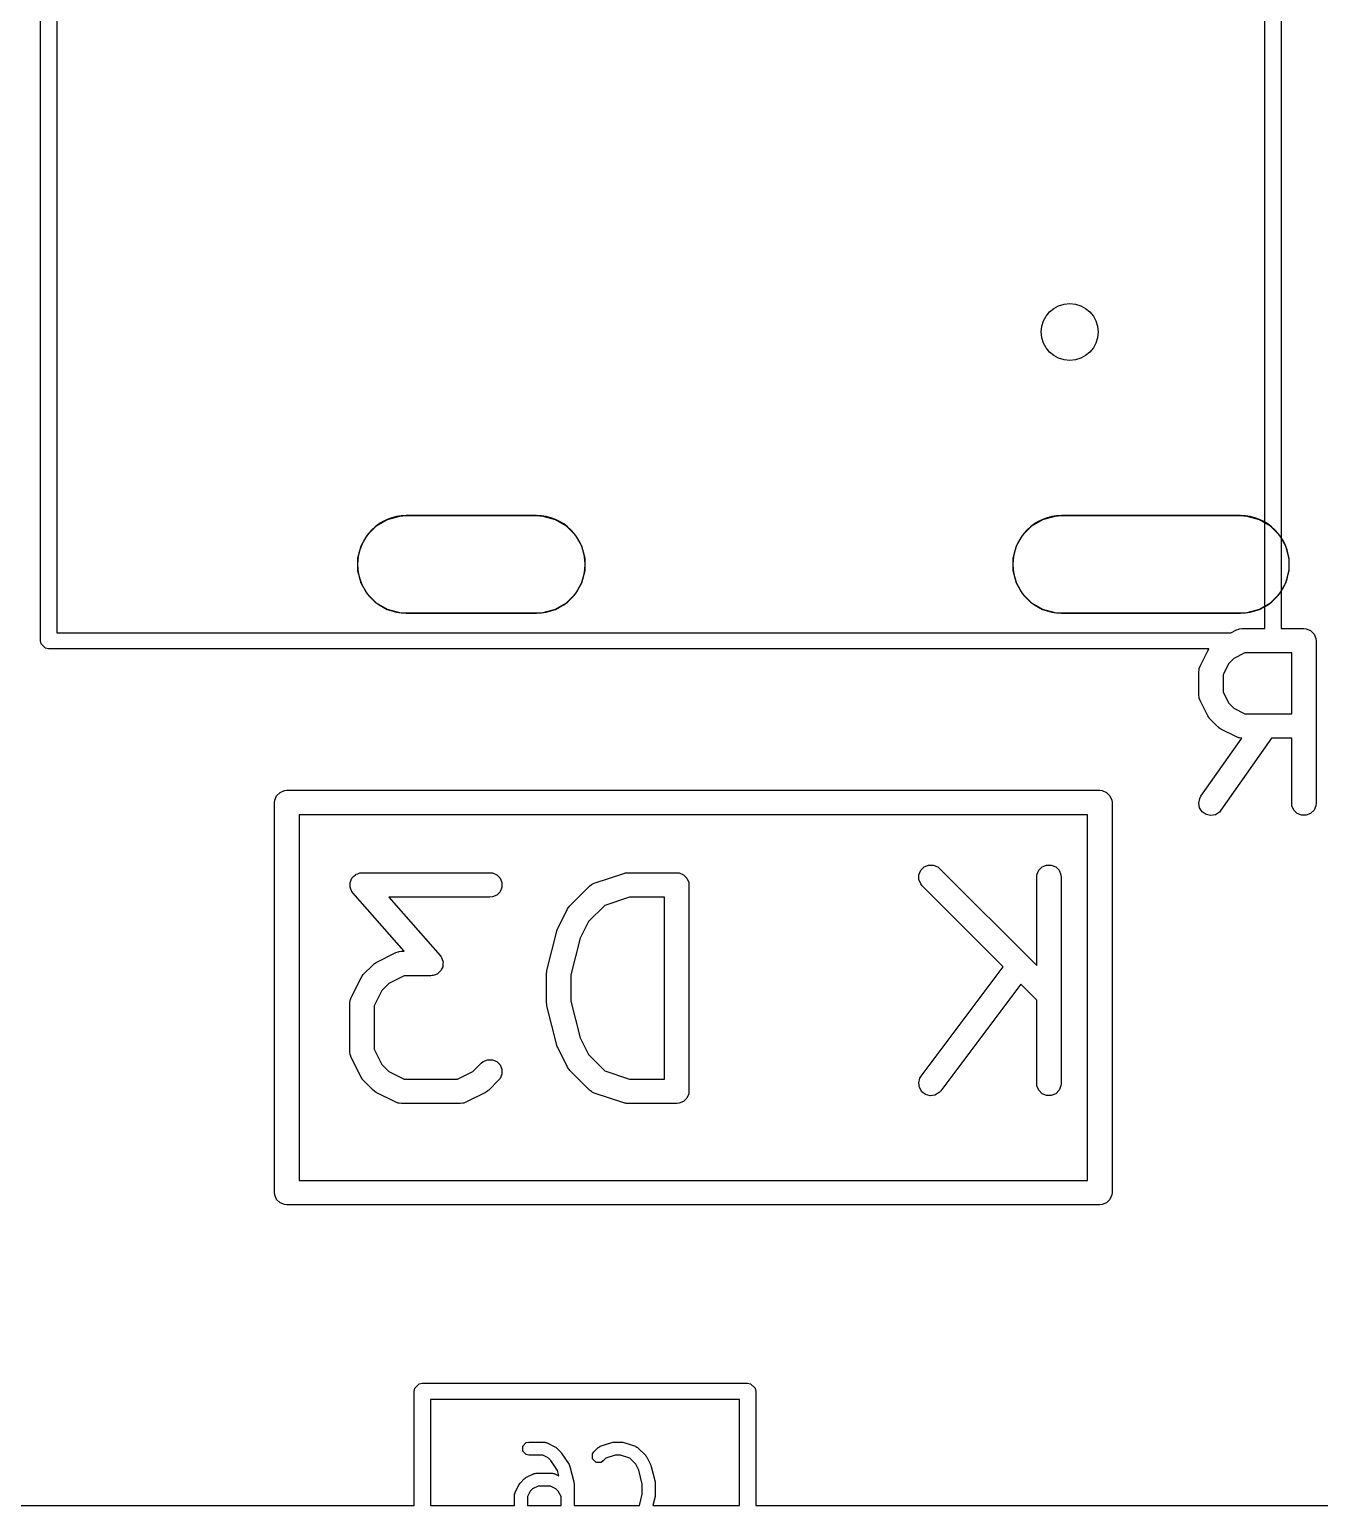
# Model space of a CAD drawing. Extents: x 4.21 to 7.42, y -5.27 to -2.46.
# Drawn here: x 4.8079 to 5.1202, y -3.863 to -3.5054 of the extents above; entities that cross this region are included whole.
import ezdxf

# ---------------------------------------------------------------- set-up
doc = ezdxf.new("R2010")
doc.units = 0
doc.header["$MEASUREMENT"] = 0
doc.layers.add('BLACK', color=7, linetype='CONTINUOUS')

msp = doc.modelspace()

# ---------------------------------------------------------------- linework, layer by layer
at = {"layer": 'BLACK', "linetype": 'CONTINUOUS'}
for p, q in [((5.10703, -3.65054), (5.10703, -3.27831)), ((4.81057, -3.6535), (4.81057, -3.28711)), ((4.81451, -3.28711), (4.81451, -3.65154)), ((5.11096, -3.33925), (5.11096, -3.65054)), ((4.89196, -3.62563), (4.89463, -3.62409)), ((4.89463, -3.62409), (4.89761, -3.62329)), ((4.89761, -3.62329), (4.89915, -3.62319)), ((4.89915, -3.62319), (4.93065, -3.62319)), ((4.93065, -3.62319), (4.89915, -3.62319)), ((4.93065, -3.62319), (4.93219, -3.62329)), ((4.93219, -3.62329), (4.93517, -3.62409)), ((4.93517, -3.62409), (4.93784, -3.62563)), ((5.05062, -3.62563), (5.0533, -3.62409)), ((5.0533, -3.62409), (5.05627, -3.62329)), ((5.05627, -3.62329), (5.05781, -3.62319)), ((5.05781, -3.62319), (5.10112, -3.62319)), ((5.10112, -3.62319), (5.05781, -3.62319)), ((5.10112, -3.62319), (5.10266, -3.62329)), ((5.10266, -3.62329), (5.10564, -3.62409)), ((5.10564, -3.62409), (5.10831, -3.62563)), ((4.88824, -3.63048), (4.88978, -3.62781)), ((4.88978, -3.62781), (4.89196, -3.62563)), ((4.93784, -3.62563), (4.94002, -3.62781)), ((4.94002, -3.62781), (4.94156, -3.63048)), ((5.0469, -3.63048), (5.04844, -3.62781)), ((5.04844, -3.62781), (5.05062, -3.62563)), ((5.10831, -3.62563), (5.11049, -3.62781)), ((5.11049, -3.62781), (5.11203, -3.63048)), ((4.88744, -3.63346), (4.88824, -3.63048)), ((4.94156, -3.63048), (4.94236, -3.63346)), ((5.0461, -3.63346), (5.0469, -3.63048)), ((5.11203, -3.63048), (5.11283, -3.63346)), ((4.88744, -3.63654), (4.88744, -3.63346)), ((4.94236, -3.63346), (4.94236, -3.63654)), ((5.0461, -3.63654), (5.0461, -3.63346)), ((5.11283, -3.63346), (5.11283, -3.63654)), ((4.88824, -3.63952), (4.88744, -3.63654)), ((4.88978, -3.64219), (4.88824, -3.63952)), ((4.94156, -3.63952), (4.94002, -3.64219)), ((4.94236, -3.63654), (4.94156, -3.63952)), ((5.0469, -3.63952), (5.0461, -3.63654)), ((5.04844, -3.64219), (5.0469, -3.63952)), ((5.11203, -3.63952), (5.11049, -3.64219)), ((5.11283, -3.63654), (5.11203, -3.63952)), ((4.89196, -3.64437), (4.88978, -3.64219)), ((4.94002, -3.64219), (4.93784, -3.64437)), ((5.05062, -3.64437), (5.04844, -3.64219)), ((5.11049, -3.64219), (5.10831, -3.64437)), ((4.89463, -3.64591), (4.89196, -3.64437)), ((4.89761, -3.64671), (4.89463, -3.64591)), ((4.89915, -3.64681), (4.89761, -3.64671)), ((4.93219, -3.64671), (4.93065, -3.64681)), ((4.93517, -3.64591), (4.93219, -3.64671)), ((4.93784, -3.64437), (4.93517, -3.64591)), ((5.0533, -3.64591), (5.05062, -3.64437)), ((5.05627, -3.64671), (5.0533, -3.64591)), ((5.05781, -3.64681), (5.05627, -3.64671)), ((5.10266, -3.64671), (5.10112, -3.64681)), ((5.10564, -3.64591), (5.10266, -3.64671)), ((5.10831, -3.64437), (5.10564, -3.64591)), ((4.93065, -3.64681), (4.89915, -3.64681)), ((4.89915, -3.64681), (4.93065, -3.64681)), ((5.10112, -3.64681), (5.05781, -3.64681)), ((5.05781, -3.64681), (5.10112, -3.64681)), ((4.81072, -3.65426), (4.81057, -3.6535)), ((4.81451, -3.65154), (5.09879, -3.65154)), ((5.09879, -3.65154), (5.10015, -3.65086)), ((5.10015, -3.65086), (5.10069, -3.65065)), ((5.10069, -3.65065), (5.1008, -3.65064)), ((5.1008, -3.65064), (5.1009, -3.6506)), ((5.1009, -3.6506), (5.10147, -3.65054)), ((5.10147, -3.65054), (5.10703, -3.65054)), ((5.11096, -3.65054), (5.11647, -3.65054)), ((5.11647, -3.65054), (5.11705, -3.6506)), ((5.11705, -3.6506), (5.11811, -3.65104)), ((5.11811, -3.65104), (5.11892, -3.65186)), ((5.11892, -3.65186), (5.11937, -3.65292)), ((5.11937, -3.65292), (5.11942, -3.6535)), ((5.11942, -3.6535), (5.11942, -3.69287)), ((4.81179, -3.65532), (4.81072, -3.65426)), ((4.81254, -3.65547), (4.81179, -3.65532)), ((5.09349, -3.65547), (4.81254, -3.65547)), ((5.09133, -3.65968), (5.09321, -3.65593)), ((5.09321, -3.65593), (5.09336, -3.65568)), ((5.09336, -3.65568), (5.09339, -3.65561)), ((5.09339, -3.65561), (5.09346, -3.65552)), ((5.09346, -3.65552), (5.09349, -3.65547)), ((5.10217, -3.65645), (5.09947, -3.6578)), ((5.11352, -3.65645), (5.10217, -3.65645)), ((5.11352, -3.67117), (5.11352, -3.65645)), ((5.09102, -3.661), (5.09108, -3.66042)), ((5.09102, -3.66662), (5.09102, -3.661)), ((5.09108, -3.66042), (5.09112, -3.66032)), ((5.09112, -3.66022), (5.09133, -3.65968)), ((5.09112, -3.66032), (5.09112, -3.66022)), ((5.09827, -3.659), (5.09693, -3.66169)), ((5.09947, -3.6578), (5.09827, -3.659)), ((5.09693, -3.66169), (5.09693, -3.66592)), ((5.09108, -3.6672), (5.09102, -3.66662)), ((5.09112, -3.66729), (5.09108, -3.6672)), ((5.09112, -3.6674), (5.09112, -3.66729)), ((5.09133, -3.66794), (5.09112, -3.6674)), ((5.09321, -3.67169), (5.09133, -3.66794)), ((5.09693, -3.66592), (5.09827, -3.66862)), ((5.09336, -3.67194), (5.09321, -3.67169)), ((5.09827, -3.66862), (5.09947, -3.66982)), ((5.09947, -3.66982), (5.10217, -3.67117)), ((5.10217, -3.67117), (5.11352, -3.67117)), ((5.09339, -3.67201), (5.09336, -3.67194)), ((5.09346, -3.67209), (5.09339, -3.67201)), ((5.09351, -3.67218), (5.09346, -3.67209)), ((5.09357, -3.67223), (5.09351, -3.67218)), ((5.09376, -3.67246), (5.09357, -3.67223)), ((5.09563, -3.67433), (5.09376, -3.67246)), ((5.09586, -3.67452), (5.09563, -3.67433)), ((5.09591, -3.67458), (5.09586, -3.67452)), ((5.096, -3.67463), (5.09591, -3.67458)), ((5.09608, -3.6747), (5.096, -3.67463)), ((5.09615, -3.67473), (5.09608, -3.6747)), ((5.0964, -3.67489), (5.09615, -3.67473)), ((5.10015, -3.67676), (5.0964, -3.67489)), ((5.09155, -3.69117), (5.10143, -3.67707)), ((5.10863, -3.67707), (5.09639, -3.69456)), ((5.10069, -3.67697), (5.10015, -3.67676)), ((5.1008, -3.67697), (5.10069, -3.67697)), ((5.1009, -3.67702), (5.1008, -3.67697)), ((5.10143, -3.67707), (5.1009, -3.67702)), ((5.11352, -3.67707), (5.10863, -3.67707)), ((5.11352, -3.69287), (5.11352, -3.67707)), ((4.86726, -3.69268), (4.86732, -3.6921)), ((4.86726, -3.78717), (4.86726, -3.69268)), ((4.86732, -3.6921), (4.86776, -3.69104)), ((4.86776, -3.69104), (4.86858, -3.69022)), ((4.86858, -3.69022), (4.86964, -3.68978)), ((4.86964, -3.68978), (4.87022, -3.68972)), ((4.87022, -3.68972), (5.06707, -3.68972)), ((5.06707, -3.68972), (5.06764, -3.68978)), ((5.06764, -3.68978), (5.06871, -3.69022)), ((5.06871, -3.69022), (5.06952, -3.69104)), ((5.06952, -3.69104), (5.06996, -3.6921)), ((5.06996, -3.6921), (5.07002, -3.69268)), ((5.07002, -3.69268), (5.07002, -3.78717)), ((5.09102, -3.6928), (5.09127, -3.69168)), ((5.09122, -3.69394), (5.09102, -3.6928)), ((5.09127, -3.69168), (5.09155, -3.69117)), ((5.11357, -3.69344), (5.11352, -3.69287)), ((5.11942, -3.69287), (5.11937, -3.69344)), ((4.87317, -3.69563), (4.87317, -3.78421)), ((5.06411, -3.69563), (4.87317, -3.69563)), ((5.06411, -3.78421), (5.06411, -3.69563)), ((5.09184, -3.69491), (5.09122, -3.69394)), ((5.09278, -3.69557), (5.09184, -3.69491)), ((5.09391, -3.69582), (5.09278, -3.69557)), ((5.09504, -3.69562), (5.09391, -3.69582)), ((5.09601, -3.695), (5.09504, -3.69562)), ((5.09639, -3.69456), (5.09601, -3.695)), ((5.11401, -3.69451), (5.11357, -3.69344)), ((5.11483, -3.69532), (5.11401, -3.69451)), ((5.11589, -3.69576), (5.11483, -3.69532)), ((5.11705, -3.69576), (5.11589, -3.69576)), ((5.11811, -3.69532), (5.11705, -3.69576)), ((5.11892, -3.69451), (5.11811, -3.69532)), ((5.11937, -3.69344), (5.11892, -3.69451)), ((4.88581, -3.71143), (4.886, -3.71099)), ((4.886, -3.71099), (4.88607, -3.71092)), ((4.88607, -3.71092), (4.88611, -3.71083)), ((4.88611, -3.71083), (4.88647, -3.71051)), ((4.88647, -3.71051), (4.88681, -3.71017)), ((4.88681, -3.71017), (4.8869, -3.71013)), ((4.8869, -3.71013), (4.88698, -3.71007)), ((4.88698, -3.71007), (4.88743, -3.70991)), ((4.88743, -3.70991), (4.88787, -3.70973)), ((4.88787, -3.70973), (4.88801, -3.70972)), ((4.88801, -3.70972), (4.88807, -3.7097)), ((4.88807, -3.7097), (4.88815, -3.7097)), ((4.88815, -3.7097), (4.88845, -3.70967)), ((4.88845, -3.70967), (4.9194, -3.70967)), ((4.9194, -3.70967), (4.91998, -3.70973)), ((4.91998, -3.70973), (4.92104, -3.71017)), ((4.92104, -3.71017), (4.92186, -3.71099)), ((4.92186, -3.71099), (4.9223, -3.71205)), ((4.94466, -3.71221), (4.9518, -3.70983)), ((4.9518, -3.70983), (4.95209, -3.70976)), ((4.95209, -3.70976), (4.95216, -3.70973)), ((4.95216, -3.70973), (4.95226, -3.70972)), ((4.95226, -3.70972), (4.95237, -3.7097)), ((4.95237, -3.7097), (4.95244, -3.7097)), ((4.95244, -3.7097), (4.95274, -3.70967)), ((4.95274, -3.70967), (4.96464, -3.70967)), ((4.96464, -3.70967), (4.96522, -3.70973)), ((4.96522, -3.70973), (4.96628, -3.71017)), ((4.96628, -3.71017), (4.9671, -3.71099)), ((4.9671, -3.71099), (4.96754, -3.71205)), ((5.02327, -3.71017), (5.02371, -3.7091)), ((5.02327, -3.71132), (5.02327, -3.71017)), ((5.02371, -3.7091), (5.02453, -3.70829)), ((5.02453, -3.70829), (5.02559, -3.70785)), ((5.02559, -3.70785), (5.02674, -3.70785)), ((5.02674, -3.70785), (5.02781, -3.70829)), ((5.02781, -3.70829), (5.02825, -3.70866)), ((5.02825, -3.70866), (5.05178, -3.73219)), ((5.05178, -3.71075), (5.05184, -3.71017)), ((5.05178, -3.73219), (5.05178, -3.71075)), ((5.05184, -3.71017), (5.05228, -3.7091)), ((5.05228, -3.7091), (5.0531, -3.70829)), ((5.0531, -3.70829), (5.05416, -3.70785)), ((5.05416, -3.70785), (5.05531, -3.70785)), ((5.05531, -3.70785), (5.05638, -3.70829)), ((5.05638, -3.70829), (5.05719, -3.7091)), ((5.05719, -3.7091), (5.05763, -3.71017)), ((5.05763, -3.71017), (5.05769, -3.71075)), ((5.05769, -3.71075), (5.05769, -3.76075)), ((4.88552, -3.71301), (4.88555, -3.71253)), ((4.88555, -3.7131), (4.88552, -3.71301)), ((4.88555, -3.71205), (4.88559, -3.71196)), ((4.88555, -3.71253), (4.88555, -3.71205)), ((4.88555, -3.7132), (4.88555, -3.7131)), ((4.88574, -3.71365), (4.88555, -3.7132)), ((4.88559, -3.71196), (4.8856, -3.71186)), ((4.8856, -3.71186), (4.88581, -3.71143)), ((4.88589, -3.7141), (4.88574, -3.71365)), ((4.88597, -3.71422), (4.88589, -3.7141)), ((4.886, -3.71427), (4.88597, -3.71422)), ((4.88605, -3.71432), (4.886, -3.71427)), ((4.88623, -3.71457), (4.88605, -3.71432)), ((4.89861, -3.72872), (4.88623, -3.71457)), ((4.92186, -3.71427), (4.92104, -3.71508)), ((4.9223, -3.7132), (4.92186, -3.71427)), ((4.9223, -3.71205), (4.9223, -3.7132)), ((4.93874, -3.71768), (4.94351, -3.71292)), ((4.94351, -3.71292), (4.94395, -3.71255)), ((4.94395, -3.71255), (4.94405, -3.71251)), ((4.94405, -3.71251), (4.94413, -3.71244)), ((4.94413, -3.71244), (4.94466, -3.71221)), ((4.96754, -3.71205), (4.96759, -3.71263)), ((4.96759, -3.71263), (4.96759, -3.76263)), ((5.02371, -3.71239), (5.02327, -3.71132)), ((5.02408, -3.71283), (5.02371, -3.71239)), ((5.0437, -3.73245), (5.02408, -3.71283)), ((4.9194, -3.71558), (4.89496, -3.71558)), ((4.89496, -3.71558), (4.90734, -3.72973)), ((4.91998, -3.71552), (4.9194, -3.71558)), ((4.92104, -3.71508), (4.91998, -3.71552)), ((4.93819, -3.71845), (4.93835, -3.7182)), ((4.93835, -3.7182), (4.93838, -3.71813)), ((4.93838, -3.71813), (4.93844, -3.71805)), ((4.93844, -3.71805), (4.9385, -3.71796)), ((4.9385, -3.71796), (4.93856, -3.71791)), ((4.93856, -3.71791), (4.93874, -3.71768)), ((4.94719, -3.71759), (4.94326, -3.72152)), ((4.95322, -3.71558), (4.94719, -3.71759)), ((4.96169, -3.71558), (4.95322, -3.71558)), ((4.96169, -3.75967), (4.96169, -3.71558)), ((4.93581, -3.72321), (4.93819, -3.71845)), ((4.94326, -3.72152), (4.94124, -3.72556)), ((4.9332, -3.73334), (4.93559, -3.72382)), ((4.93559, -3.72382), (4.9356, -3.72377)), ((4.9356, -3.72375), (4.93569, -3.72351)), ((4.9356, -3.72377), (4.9356, -3.72375)), ((4.93569, -3.72351), (4.93578, -3.72327)), ((4.93578, -3.72327), (4.93579, -3.72325)), ((4.93579, -3.72325), (4.93581, -3.72321)), ((4.89665, -3.72903), (4.89719, -3.72883)), ((4.89719, -3.72883), (4.8973, -3.72882)), ((4.8973, -3.72882), (4.8974, -3.72878)), ((4.8974, -3.72878), (4.89797, -3.72872)), ((4.89797, -3.72872), (4.89861, -3.72872)), ((4.94124, -3.72556), (4.93902, -3.73442)), ((4.88874, -3.73435), (4.89112, -3.73197)), ((4.89112, -3.73197), (4.89135, -3.73178)), ((4.89135, -3.73178), (4.8914, -3.73172)), ((4.8914, -3.73172), (4.89149, -3.73167)), ((4.89149, -3.73167), (4.89157, -3.7316)), ((4.89157, -3.7316), (4.89164, -3.73157)), ((4.89164, -3.73157), (4.89189, -3.73141)), ((4.89189, -3.73141), (4.89665, -3.72903)), ((4.90734, -3.72973), (4.90752, -3.72998)), ((4.90752, -3.72998), (4.90757, -3.73003)), ((4.90757, -3.73003), (4.90759, -3.73009)), ((4.90759, -3.73009), (4.90768, -3.7302)), ((4.90768, -3.7302), (4.90783, -3.73066)), ((4.90797, -3.73244), (4.90776, -3.73287)), ((4.90783, -3.73066), (4.90801, -3.7311)), ((4.90798, -3.73234), (4.90797, -3.73244)), ((4.90801, -3.73225), (4.90798, -3.73234)), ((4.90801, -3.7311), (4.90801, -3.7312)), ((4.90801, -3.7312), (4.90805, -3.73129)), ((4.90805, -3.73129), (4.90801, -3.73177)), ((4.90801, -3.73177), (4.90801, -3.73225)), ((5.0238, -3.75897), (5.0437, -3.73245)), ((4.88581, -3.73988), (4.88819, -3.73512)), ((4.88819, -3.73512), (4.88835, -3.73487)), ((4.88835, -3.73487), (4.88838, -3.7348)), ((4.88838, -3.7348), (4.88844, -3.73471)), ((4.88844, -3.73471), (4.8885, -3.73463)), ((4.8885, -3.73463), (4.88856, -3.73458)), ((4.88856, -3.73458), (4.88874, -3.73435)), ((4.89867, -3.73463), (4.89496, -3.73648)), ((4.90512, -3.73463), (4.89867, -3.73463)), ((4.90542, -3.7346), (4.90512, -3.73463)), ((4.9055, -3.7346), (4.90542, -3.7346)), ((4.90555, -3.73458), (4.9055, -3.7346)), ((4.90569, -3.73457), (4.90555, -3.73458)), ((4.90614, -3.73439), (4.90569, -3.73457)), ((4.90659, -3.73423), (4.90614, -3.73439)), ((4.90667, -3.73417), (4.90659, -3.73423)), ((4.90676, -3.73413), (4.90667, -3.73417)), ((4.9071, -3.73379), (4.90676, -3.73413)), ((4.90746, -3.73347), (4.9071, -3.73379)), ((4.9075, -3.73339), (4.90746, -3.73347)), ((4.90757, -3.73332), (4.9075, -3.73339)), ((4.90776, -3.73287), (4.90757, -3.73332)), ((4.93312, -3.73391), (4.93315, -3.7337)), ((4.93313, -3.73395), (4.93312, -3.73391)), ((4.93312, -3.73406), (4.93313, -3.73395)), ((4.93312, -3.7412), (4.93312, -3.73406)), ((4.93315, -3.7337), (4.93317, -3.73348)), ((4.93317, -3.73348), (4.93319, -3.73344)), ((4.93319, -3.73344), (4.9332, -3.73334)), ((4.93902, -3.73442), (4.93902, -3.74083)), ((4.89326, -3.73819), (4.8914, -3.7419)), ((4.89496, -3.73648), (4.89326, -3.73819)), ((5.04791, -3.73667), (5.02853, -3.76252)), ((5.05178, -3.74054), (5.04791, -3.73667)), ((4.8855, -3.7412), (4.88555, -3.74062)), ((4.8855, -3.7531), (4.8855, -3.7412)), ((4.88555, -3.74062), (4.88559, -3.74052)), ((4.88559, -3.74052), (4.8856, -3.74042)), ((4.8856, -3.74042), (4.88581, -3.73988)), ((4.8914, -3.7419), (4.8914, -3.75241)), ((4.93313, -3.7413), (4.93312, -3.7412)), ((4.93312, -3.74134), (4.93313, -3.7413)), ((4.93315, -3.74156), (4.93312, -3.74134)), ((4.93317, -3.74177), (4.93315, -3.74156)), ((4.93319, -3.74181), (4.93317, -3.74177)), ((4.9332, -3.74191), (4.93319, -3.74181)), ((4.93559, -3.75144), (4.9332, -3.74191)), ((4.93902, -3.74083), (4.94124, -3.74969)), ((5.05178, -3.76075), (5.05178, -3.74054)), ((4.94124, -3.74969), (4.94326, -3.75373)), ((4.88555, -3.75368), (4.8855, -3.7531)), ((4.88559, -3.75378), (4.88555, -3.75368)), ((4.8856, -3.75388), (4.88559, -3.75378)), ((4.88581, -3.75442), (4.8856, -3.75388)), ((4.8914, -3.75241), (4.89326, -3.75612)), ((4.9356, -3.75148), (4.93559, -3.75144)), ((4.9356, -3.7515), (4.9356, -3.75148)), ((4.93569, -3.75174), (4.9356, -3.7515)), ((4.93578, -3.75198), (4.93569, -3.75174)), ((4.93579, -3.752), (4.93578, -3.75198)), ((4.93581, -3.75204), (4.93579, -3.752)), ((4.93819, -3.7568), (4.93581, -3.75204)), ((4.94326, -3.75373), (4.94719, -3.75767)), ((4.88819, -3.75919), (4.88581, -3.75442)), ((4.89326, -3.75612), (4.89496, -3.75782)), ((4.91527, -3.75782), (4.91731, -3.75578)), ((4.91731, -3.75578), (4.91776, -3.75541)), ((4.91776, -3.75541), (4.91883, -3.75497)), ((4.91883, -3.75497), (4.91998, -3.75497)), ((4.91998, -3.75497), (4.92104, -3.75541)), ((4.92104, -3.75541), (4.92186, -3.75622)), ((4.92186, -3.75622), (4.9223, -3.75729)), ((4.9223, -3.75729), (4.9223, -3.75844)), ((4.93835, -3.75705), (4.93819, -3.7568)), ((4.93838, -3.75712), (4.93835, -3.75705)), ((4.93844, -3.75721), (4.93838, -3.75712)), ((4.9385, -3.75729), (4.93844, -3.75721)), ((4.93856, -3.75735), (4.9385, -3.75729)), ((4.93874, -3.75757), (4.93856, -3.75735)), ((4.88835, -3.75943), (4.88819, -3.75919)), ((4.88838, -3.75951), (4.88835, -3.75943)), ((4.88844, -3.75959), (4.88838, -3.75951)), ((4.8885, -3.75968), (4.88844, -3.75959)), ((4.88856, -3.75973), (4.8885, -3.75968)), ((4.88874, -3.75995), (4.88856, -3.75973)), ((4.89112, -3.76233), (4.88874, -3.75995)), ((4.89496, -3.75782), (4.89867, -3.75967)), ((4.89867, -3.75967), (4.91156, -3.75967)), ((4.91156, -3.75967), (4.91527, -3.75782)), ((4.92149, -3.75995), (4.91911, -3.76233)), ((4.92186, -3.75951), (4.92149, -3.75995)), ((4.9223, -3.75844), (4.92186, -3.75951)), ((4.94351, -3.76233), (4.93874, -3.75757)), ((4.94719, -3.75767), (4.95322, -3.75967)), ((4.95322, -3.75967), (4.96169, -3.75967)), ((5.02322, -3.76058), (5.0235, -3.75947)), ((5.02338, -3.76172), (5.02322, -3.76058)), ((5.0235, -3.75947), (5.0238, -3.75897)), ((5.05184, -3.76132), (5.05178, -3.76075)), ((5.05769, -3.76075), (5.05763, -3.76132)), ((4.89135, -3.76252), (4.89112, -3.76233)), ((4.8914, -3.76258), (4.89135, -3.76252)), ((4.89149, -3.76263), (4.8914, -3.76258)), ((4.89157, -3.7627), (4.89149, -3.76263)), ((4.89164, -3.76273), (4.89157, -3.7627)), ((4.89189, -3.76289), (4.89164, -3.76273)), ((4.89665, -3.76527), (4.89189, -3.76289)), ((4.91834, -3.76289), (4.91358, -3.76527)), ((4.91859, -3.76273), (4.91834, -3.76289)), ((4.91866, -3.7627), (4.91859, -3.76273)), ((4.91874, -3.76263), (4.91866, -3.7627)), ((4.91883, -3.76258), (4.91874, -3.76263)), ((4.91888, -3.76252), (4.91883, -3.76258)), ((4.91911, -3.76233), (4.91888, -3.76252)), ((4.94395, -3.7627), (4.94351, -3.76233)), ((4.94405, -3.76274), (4.94395, -3.7627)), ((4.94413, -3.76281), (4.94405, -3.76274)), ((4.94466, -3.76305), (4.94413, -3.76281)), ((4.9518, -3.76543), (4.94466, -3.76305)), ((4.9671, -3.76427), (4.96628, -3.76508)), ((4.96754, -3.7632), (4.9671, -3.76427)), ((4.96759, -3.76263), (4.96754, -3.7632)), ((5.02397, -3.76272), (5.02338, -3.76172)), ((5.02489, -3.76341), (5.02397, -3.76272)), ((5.026, -3.76369), (5.02489, -3.76341)), ((5.02715, -3.76353), (5.026, -3.76369)), ((5.02814, -3.76294), (5.02715, -3.76353)), ((5.02853, -3.76252), (5.02814, -3.76294)), ((5.05228, -3.76239), (5.05184, -3.76132)), ((5.0531, -3.7632), (5.05228, -3.76239)), ((5.05416, -3.76364), (5.0531, -3.7632)), ((5.05531, -3.76364), (5.05416, -3.76364)), ((5.05638, -3.7632), (5.05531, -3.76364)), ((5.05719, -3.76239), (5.05638, -3.7632)), ((5.05763, -3.76132), (5.05719, -3.76239)), ((4.89719, -3.76547), (4.89665, -3.76527)), ((4.8973, -3.76548), (4.89719, -3.76547)), ((4.8974, -3.76552), (4.8973, -3.76548)), ((4.89797, -3.76558), (4.8974, -3.76552)), ((4.91226, -3.76558), (4.89797, -3.76558)), ((4.91284, -3.76552), (4.91226, -3.76558)), ((4.91293, -3.76548), (4.91284, -3.76552)), ((4.91304, -3.76547), (4.91293, -3.76548)), ((4.91358, -3.76527), (4.91304, -3.76547)), ((4.95209, -3.76549), (4.9518, -3.76543)), ((4.95216, -3.76552), (4.95209, -3.76549)), ((4.95226, -3.76553), (4.95216, -3.76552)), ((4.95237, -3.76556), (4.95226, -3.76553)), ((4.95244, -3.76555), (4.95237, -3.76556)), ((4.95274, -3.76558), (4.95244, -3.76555)), ((4.96464, -3.76558), (4.95274, -3.76558)), ((4.96522, -3.76552), (4.96464, -3.76558)), ((4.96628, -3.76508), (4.96522, -3.76552)), ((4.87317, -3.78421), (5.06411, -3.78421)), ((4.86732, -3.78774), (4.86726, -3.78717)), ((4.86776, -3.78881), (4.86732, -3.78774)), ((4.86858, -3.78962), (4.86776, -3.78881)), ((4.86964, -3.79006), (4.86858, -3.78962)), ((5.06871, -3.78962), (5.06764, -3.79006)), ((5.06952, -3.78881), (5.06871, -3.78962)), ((5.06996, -3.78774), (5.06952, -3.78881)), ((5.07002, -3.78717), (5.06996, -3.78774)), ((4.87022, -3.79012), (4.86964, -3.79006)), ((5.06707, -3.79012), (4.87022, -3.79012)), ((5.06764, -3.79006), (5.06707, -3.79012)), ((4.90106, -3.83531), (4.90121, -3.83456)), ((4.90106, -3.86295), (4.90106, -3.83531)), ((4.90121, -3.83456), (4.90228, -3.8335)), ((4.90228, -3.8335), (4.90303, -3.83335)), ((4.90303, -3.83335), (4.98177, -3.83335)), ((4.98177, -3.83335), (4.98252, -3.8335)), ((4.98252, -3.8335), (4.98359, -3.83456)), ((4.98359, -3.83456), (4.98374, -3.83531)), ((4.98374, -3.83531), (4.98374, -3.86295)), ((4.905, -3.83728), (4.905, -3.86295)), ((4.9798, -3.83728), (4.905, -3.83728)), ((4.9798, -3.86295), (4.9798, -3.83728)), ((4.92735, -3.84858), (4.92821, -3.84772)), ((4.92735, -3.84978), (4.92735, -3.84858)), ((4.92821, -3.85063), (4.92735, -3.84978)), ((4.92821, -3.84772), (4.92881, -3.8476)), ((4.92881, -3.8476), (4.93256, -3.8476)), ((4.93256, -3.8476), (4.93264, -3.84762)), ((4.93264, -3.84762), (4.93267, -3.84761)), ((4.93267, -3.84761), (4.93291, -3.84767)), ((4.93291, -3.84767), (4.93316, -3.84772)), ((4.93316, -3.84772), (4.93319, -3.84775)), ((4.93319, -3.84775), (4.93326, -3.84777)), ((4.93326, -3.84777), (4.93514, -3.84871)), ((4.93514, -3.84871), (4.93534, -3.84886)), ((4.93534, -3.84886), (4.93555, -3.849)), ((4.93555, -3.849), (4.93648, -3.84994)), ((4.93648, -3.84994), (4.93657, -3.85007)), ((4.93657, -3.85007), (4.93668, -3.85018)), ((4.93668, -3.85018), (4.93856, -3.85299)), ((4.94423, -3.85045), (4.94457, -3.84994)), ((4.94423, -3.85166), (4.94423, -3.85045)), ((4.94457, -3.84994), (4.94551, -3.849)), ((4.94551, -3.849), (4.94557, -3.84896)), ((4.94557, -3.84896), (4.94559, -3.84893)), ((4.94559, -3.84893), (4.94581, -3.8488)), ((4.94581, -3.8488), (4.94602, -3.84866)), ((4.94602, -3.84866), (4.94605, -3.84866)), ((4.94605, -3.84866), (4.94612, -3.84862)), ((4.94612, -3.84862), (4.94893, -3.84769)), ((4.94893, -3.84769), (4.94918, -3.84765)), ((4.94918, -3.84765), (4.94943, -3.8476)), ((4.94943, -3.8476), (4.95131, -3.8476)), ((4.95131, -3.8476), (4.95155, -3.84765)), ((4.95155, -3.84765), (4.9518, -3.84769)), ((4.9518, -3.84769), (4.95462, -3.84862)), ((4.95462, -3.84862), (4.95469, -3.84866)), ((4.95469, -3.84866), (4.95472, -3.84866)), ((4.95472, -3.84866), (4.95493, -3.8488)), ((4.95493, -3.8488), (4.95515, -3.84893)), ((4.95515, -3.84893), (4.95517, -3.84896)), ((4.95517, -3.84896), (4.95523, -3.849)), ((4.95523, -3.849), (4.95711, -3.85088)), ((4.92881, -3.85075), (4.92821, -3.85063)), ((4.93219, -3.85075), (4.92881, -3.85075)), ((4.9335, -3.85141), (4.93219, -3.85075)), ((4.93415, -3.85206), (4.9335, -3.85141)), ((4.93578, -3.85451), (4.93415, -3.85206)), ((4.93856, -3.85299), (4.93866, -3.85324)), ((4.93866, -3.85324), (4.93877, -3.85348)), ((4.93877, -3.85348), (4.93971, -3.85723)), ((4.94508, -3.85251), (4.94423, -3.85166)), ((4.94629, -3.85251), (4.94508, -3.85251)), ((4.9468, -3.85217), (4.94629, -3.85251)), ((4.94747, -3.85149), (4.9468, -3.85217)), ((4.94969, -3.85075), (4.94747, -3.85149)), ((4.95105, -3.85075), (4.94969, -3.85075)), ((4.95327, -3.85149), (4.95105, -3.85075)), ((4.9547, -3.85292), (4.95327, -3.85149)), ((4.95545, -3.85442), (4.9547, -3.85292)), ((4.95711, -3.85088), (4.95725, -3.85109)), ((4.95725, -3.85109), (4.9574, -3.85129)), ((4.9574, -3.85129), (4.95834, -3.85316)), ((4.95834, -3.85316), (4.95839, -3.85333)), ((4.95839, -3.85333), (4.95846, -3.85348)), ((4.95846, -3.85348), (4.9594, -3.85723)), ((4.92646, -3.85785), (4.92662, -3.85765)), ((4.92662, -3.85765), (4.92676, -3.85744)), ((4.92676, -3.85744), (4.9277, -3.8565)), ((4.9277, -3.8565), (4.92791, -3.85636)), ((4.92791, -3.85636), (4.92811, -3.85621)), ((4.92811, -3.85621), (4.92998, -3.85527)), ((4.92998, -3.85527), (4.93006, -3.85525)), ((4.93006, -3.85525), (4.93008, -3.85522)), ((4.93008, -3.85522), (4.93033, -3.85517)), ((4.93033, -3.85517), (4.93057, -3.85511)), ((4.93057, -3.85511), (4.93061, -3.85512)), ((4.93061, -3.85512), (4.93068, -3.8551)), ((4.93068, -3.8551), (4.93443, -3.8551)), ((4.93443, -3.8551), (4.93451, -3.85512)), ((4.93451, -3.85512), (4.93455, -3.85511)), ((4.93455, -3.85511), (4.93479, -3.85517)), ((4.93479, -3.85517), (4.93504, -3.85522)), ((4.93504, -3.85522), (4.93506, -3.85525)), ((4.93506, -3.85525), (4.93514, -3.85527)), ((4.93514, -3.85527), (4.93609, -3.85575)), ((4.93609, -3.85575), (4.93578, -3.85451)), ((4.93971, -3.85723), (4.93972, -3.85743)), ((4.93972, -3.85743), (4.93976, -3.85762)), ((4.93976, -3.85762), (4.93976, -3.86295)), ((4.95629, -3.85781), (4.95545, -3.85442)), ((4.9594, -3.85723), (4.95941, -3.85743)), ((4.95941, -3.85743), (4.95944, -3.85762)), ((4.95944, -3.85762), (4.95944, -3.86043)), ((4.92536, -3.86032), (4.92543, -3.86007)), ((4.92538, -3.86035), (4.92536, -3.86032)), ((4.92536, -3.86043), (4.92538, -3.86035)), ((4.92536, -3.86295), (4.92536, -3.86043)), ((4.92543, -3.86007), (4.92548, -3.85983)), ((4.92548, -3.85983), (4.92551, -3.8598)), ((4.92551, -3.8598), (4.92553, -3.85972)), ((4.92553, -3.85972), (4.92646, -3.85785)), ((4.92917, -3.85949), (4.92851, -3.8608)), ((4.92851, -3.8608), (4.92851, -3.86295)), ((4.92974, -3.85891), (4.92917, -3.85949)), ((4.93106, -3.85825), (4.92974, -3.85891)), ((4.93406, -3.85825), (4.93106, -3.85825)), ((4.93538, -3.85891), (4.93406, -3.85825)), ((4.93595, -3.85949), (4.93538, -3.85891)), ((4.93661, -3.8608), (4.93595, -3.85949)), ((4.93661, -3.86295), (4.93661, -3.8608)), ((4.95561, -3.86295), (4.95629, -3.86023)), ((4.95629, -3.86023), (4.95629, -3.85781)), ((4.9594, -3.86081), (4.95886, -3.86295)), ((4.95941, -3.86062), (4.9594, -3.86081)), ((4.95944, -3.86043), (4.95941, -3.86062)), ((4.2149, -3.86295), (4.90106, -3.86295)), ((4.905, -3.86295), (4.92536, -3.86295)), ((4.92851, -3.86295), (4.93661, -3.86295)), ((4.93976, -3.86295), (4.95561, -3.86295)), ((4.95886, -3.86295), (4.9798, -3.86295)), ((4.98374, -3.86295), (5.12278, -3.86295))]:
    msp.add_line(p, q, dxfattribs=at)
at = {"layer": 'BLACK'}
msp.add_circle((5.05978, -3.5787), 0.00689, dxfattribs=at)
msp.add_circle((5.05978, -3.5787), 0.00689, dxfattribs=at)
for centre, start, end in [((4.89915, -3.635), 90, 270), ((4.93065, -3.635), -90, 90), ((5.05781, -3.635), 90, 270), ((5.10112, -3.635), -90, 90)]:
    msp.add_arc(centre, 0.01181, start, end, dxfattribs=at)

doc.saveas('drawing.dxf')
